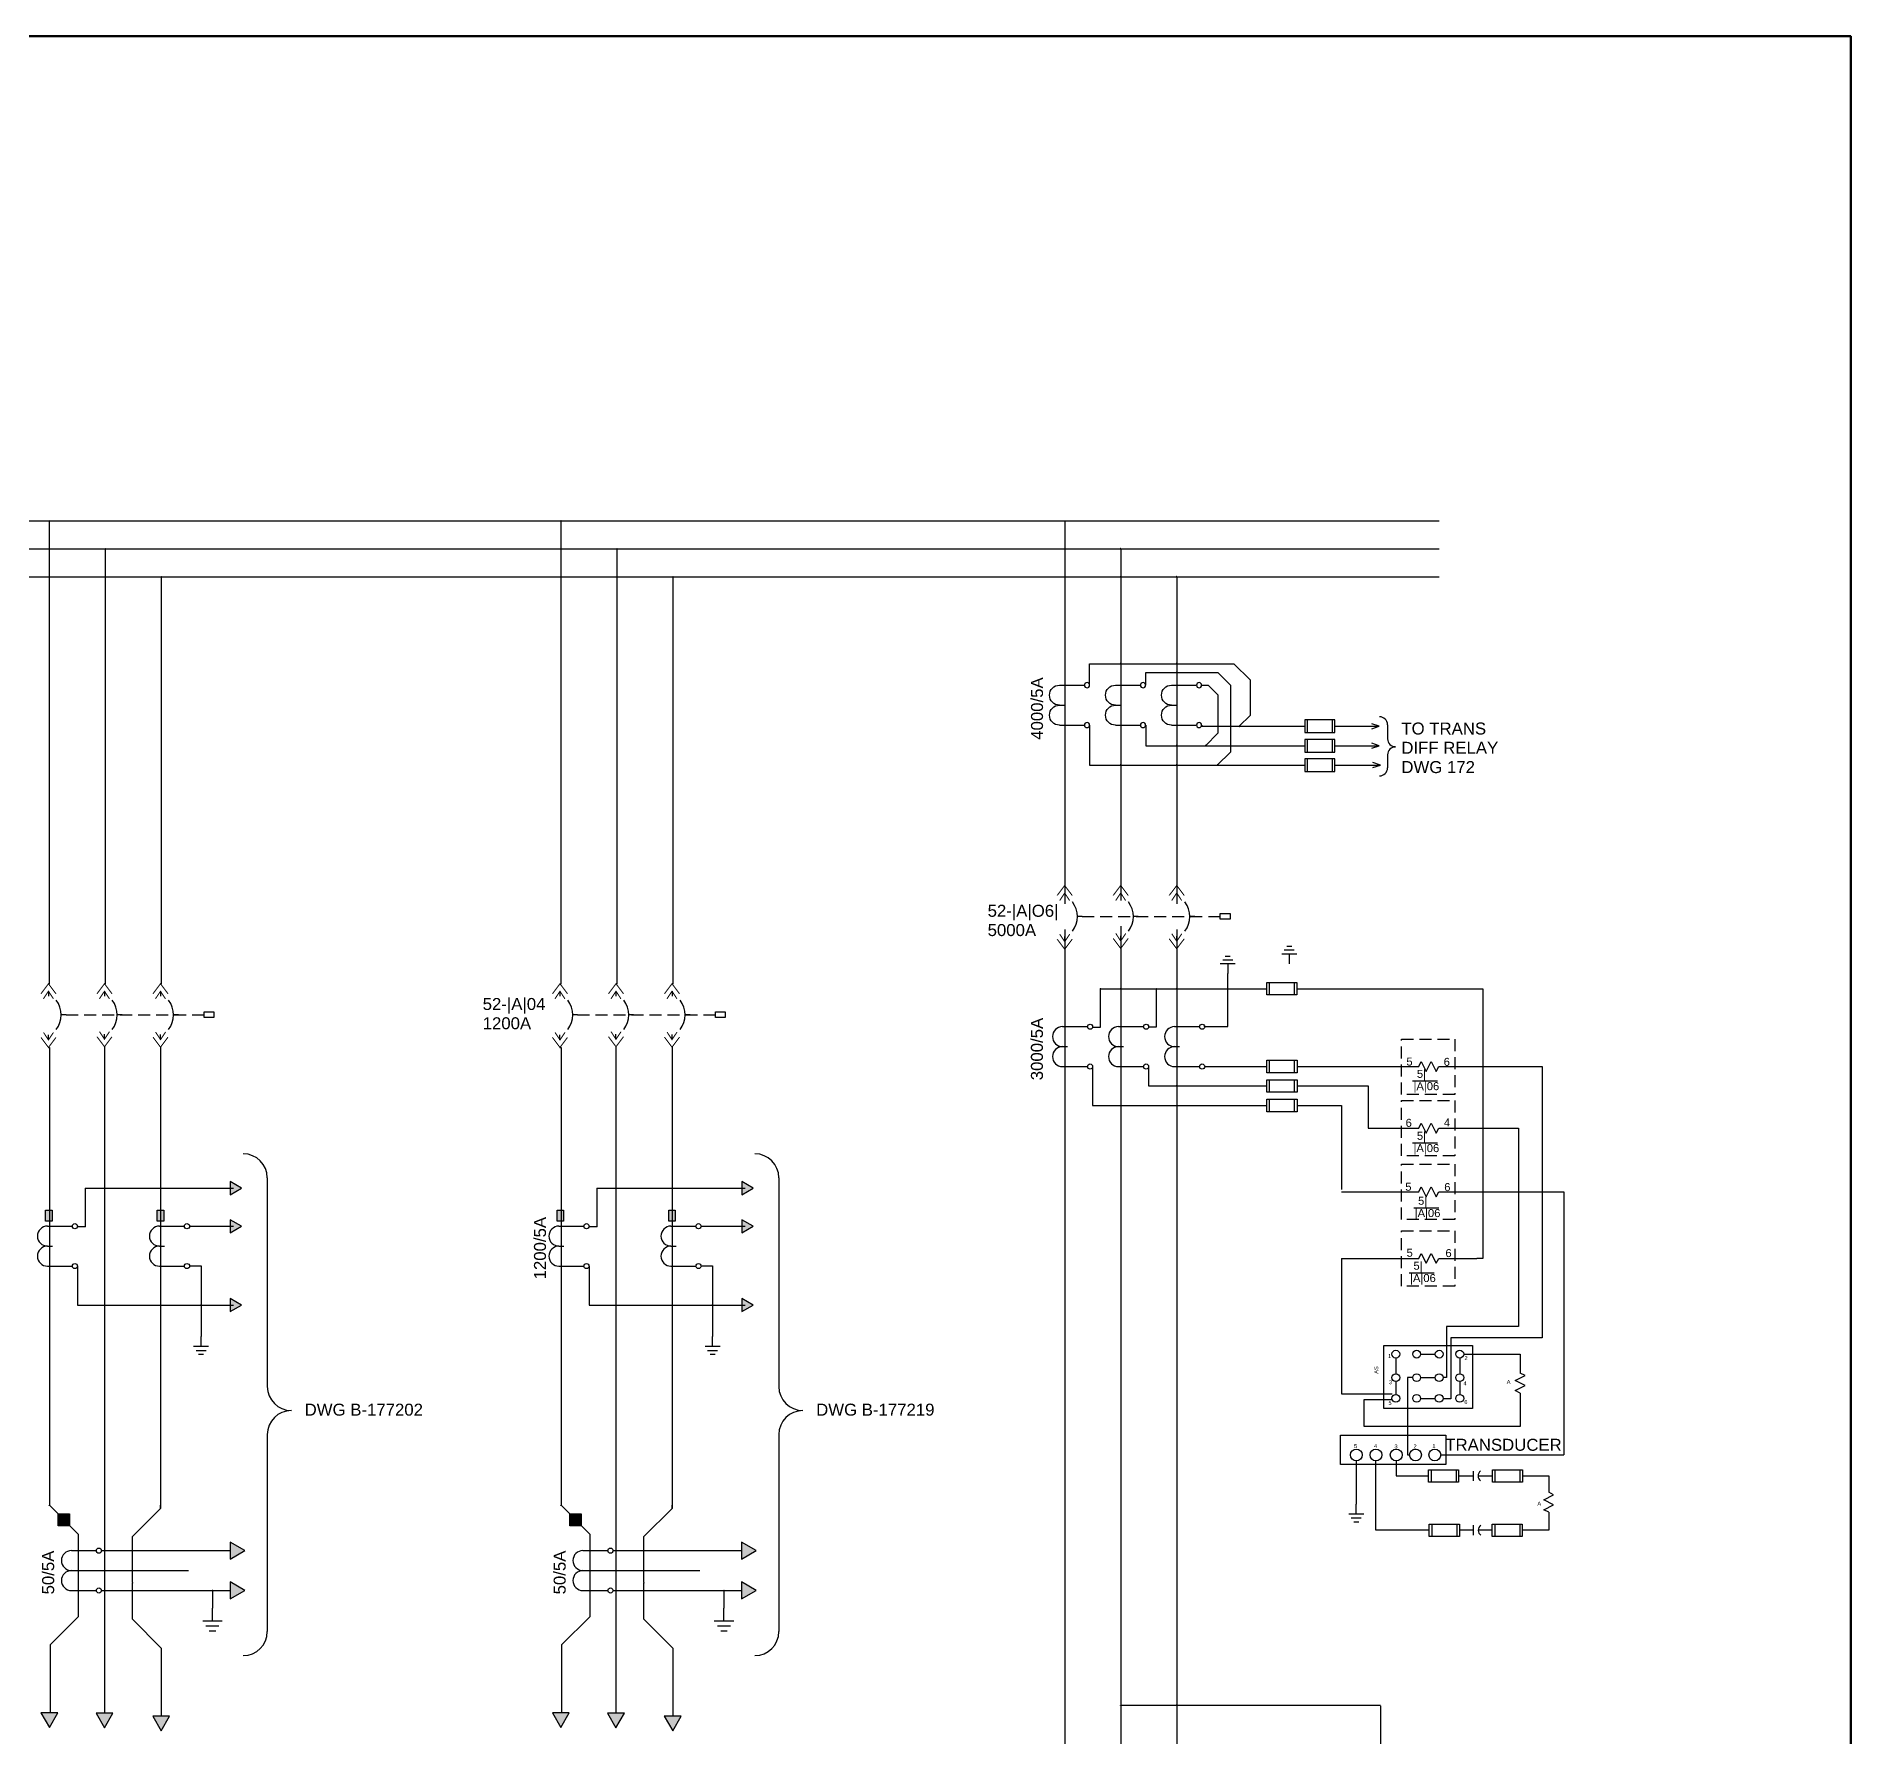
# Model space of a CAD drawing. Header units: millimetres. Extents: x -77 to 460, y -253 to 95.
# Drawn here: x 232.8 to 459.6, y -117.5 to 95.1 of the extents above; entities that cross this region are included whole.
import ezdxf
from ezdxf.enums import TextEntityAlignment as Align

# ---------------------------------------------------------------- set-up
doc = ezdxf.new("R2010")
doc.units = ezdxf.units.MM
doc.header["$LTSCALE"] = 6
doc.header["$MEASUREMENT"] = 0
doc.linetypes.add('HIDDEN', pattern=[0.375, 0.25, -0.125])
for name, color, linetype in [('HIDDEN', 7, 'HIDDEN'), ('SYMS', 7, 'Continuous'), ('WIRES', 7, 'Continuous')]:
    doc.layers.add(name, color=color, linetype=linetype)
doc.styles.get("Standard").update_dxf_attribs({"font": 'arial.ttf'})
doc.styles.add('WD', font='romans.shx')

# ---------------------------------------------------------------- blocks, each defined once
blk = doc.blocks.new('HC01PJ_1-')
blk.add_line((0.031, 0), (0.094, 0))
for points in [[(0.062, -0.094, 0.0125, 0.0125, 0), (-0.063, 0, 0.0125, 0.0125, 0), (0.062, 0.094, 0, 0, 0)], [(0.125, 0.062, 0.0125, 0.0125, 0), (0.031, 0, 0.0125, 0.0125, 0), (0.125, -0.063, 0, 0, 0)]]:
    blk.add_lwpolyline(points, format="xyseb")
at = {"style": 'WD', "width": 0.85}
for tag, p in [('INST', (-0.012, 0.467)), ('TAG1', (-0.01, 0.125)), ('LOC', (-0.012, 0.295)), ('DESC1', (-0.01, -0.344)), ('DESC2', (-0.01, -0.516)), ('DESC3', (-0.01, -0.687))]:
    blk.add_attdef(tag, text='', height=0.125, dxfattribs=at).set_placement(p, align=Align.CENTER)
at = {"style": 'WD', "flags": 9}
blk.add_attdef('WDTYPE', text='', height=0.01, dxfattribs=at).set_placement((-0.221, 0.075), align=Align.RIGHT)
at = {"style": 'WD'}
for tag, p, flags in [('X4TERMDESC01', (-0.094, 0.031), 1), ('X1TERMDESC02', (0.125, 0.031), 1), ('FAMILY', (0.206, 0.131), 9)]:
    blk.add_attdef(tag, p, '', height=0.01, dxfattribs=dict(at, flags=flags))
at = {"color": 7, "style": 'WD', "flags": 1}
for tag, p in [('X4TERM01', (-0.063, 0)), ('X1TERM02', (0.094, 0))]:
    blk.add_attdef(tag, p, '', height=0.0125, dxfattribs=at)
at = {"style": 'WD'}
for tag, p in [('X2LINK', (0, 0.094)), ('X8LINK', (0, -0.094))]:
    blk.add_attdef(tag, p, '', height=0.01, dxfattribs=at)
at = {"linetype": 'Continuous', "style": 'WD', "flags": 9}
for tag, p in [('ASSYCODE', (0.219, 0.062)), ('MFG', (0.228, 0.089)), ('CAT', (0.23, 0.108))]:
    blk.add_attdef(tag, text='', height=0.01, dxfattribs=at).set_placement(p, align=Align.CENTER)
at = {"linetype": 'Continuous', "style": 'WD', "flags": 8}
blk.add_attdef('TERM01', text='', height=0.125, dxfattribs=at).set_placement((-0.104, -0.031), align=Align.TOP_RIGHT)
blk.add_attdef('TERM02', text='', height=0.125, dxfattribs=at).set_placement((0.146, -0.031), align=Align.TOP_LEFT)
blk = doc.blocks.new('WDDOT')
for radius in [0.03, 0.0187, 0.00929]:
    blk.add_circle((0, 0), radius)
blk = doc.blocks.new('HXF1PT')
for p, q in [((-0.25, 0.344), (-0.25, 0.032)), ((0, 0.344), (0, 0.281)), ((0.25, 0.344), (0.25, 0.032))]:
    blk.add_line(p, q)
for centre in [(-0.249, 0), (0.249, 0)]:
    blk.add_circle(centre, 0.0322)
for centre in [(-0.125, 0.344), (0.125, 0.344)]:
    blk.add_arc(centre, 0.125, 0, 180)
at = {"style": 'WD', "width": 0.7}
for tag, p in [('INST', (-0.388, 0.577)), ('LOC', (-0.388, 0.408)), ('DESC1', (-0.388, 0.252)), ('DESC2', (-0.388, 0.095))]:
    blk.add_attdef(tag, text='', height=0.125, dxfattribs=at).set_placement(p, align=Align.RIGHT)
at = {"style": 'WD'}
blk.add_attdef('TYPE', text='', height=0.125, dxfattribs=at).set_placement((0, 0.125), align=Align.CENTER)
blk.add_attdef('TAG1', (0.368, 0.188), '', height=0.125, dxfattribs=at)
for tag, p, height, flags in [('X4TERM01', (-0.281, 0), 0.0125, 1), ('X1TERM02', (0.281, 0), 0.0125, 1), ('FAMILY', (0.304, 0.191), 0.01, 9), ('X8TERM01', (-0.249, -0.032), 0.0125, 1), ('X8TERM02', (0.249, -0.032), 0.0125, 1)]:
    blk.add_attdef(tag, p, '', height=height, dxfattribs=dict(at, flags=flags))
at = {"linetype": 'Continuous', "style": 'WD', "flags": 9}
for tag, p in [('ASSYCODE', (0.329, 0.119)), ('MFG', (0.327, 0.143)), ('CAT', (0.329, 0.162))]:
    blk.add_attdef(tag, text='', height=0.01, dxfattribs=at).set_placement(p, align=Align.CENTER)
at = {"style": 'WD', "width": 0.7}
blk.add_attdef('RATING1', (0.368, 0.031), '', height=0.125, dxfattribs=at)
at = {"linetype": 'Continuous', "style": 'WD', "flags": 8}
for tag, p in [('TERM01', (-0.188, -0.031)), ('TERM02', (0.328, -0.031))]:
    blk.add_attdef(tag, text='', height=0.125, dxfattribs=at).set_placement(p, align=Align.TOP_LEFT)
blk = doc.blocks.new('HT0_05')
blk.add_lwpolyline([(0.081, -0.063), (0, 0.078), (-0.081, -0.063)], close=True)
at = {"style": 'WD', "flags": 1}
for tag, p in [('X4TERM01', (-0.045, 0)), ('X2TERM01', (0, 0.078)), ('X1TERM01', (0.045, 0)), ('X8TERM01', (0, -0.063))]:
    blk.add_attdef(tag, p, '', height=0.01, dxfattribs=at)
blk = doc.blocks.new('VGND2')
for p, q in [((0, -0.125), (0, 0)), ((0.09375, -0.125), (-0.09375, -0.125)), ((-0.0625, -0.171875), (0.0625, -0.171875)), ((-0.03125, -0.21875), (0.03125, -0.21875))]:
    blk.add_line(p, q)
at = {"style": 'WD', "width": 0.8}
for tag, p in [('INST', (0.15625, 0.125)), ('LOC', (0.15625, -0.03125)), ('TAG1', (0.15625, -0.1875)), ('DESC1', (0.15625, -0.34375)), ('DESC2', (0.15625, -0.5))]:
    blk.add_attdef(tag, text='', height=0.125, dxfattribs=at).set_placement(p, align=Align.MIDDLE_LEFT)
at = {"style": 'WD', "flags": 1}
for tag in ['ASSYCODE', 'X2TERM01', 'CAT', 'FAMILY', 'MFG']:
    blk.add_attdef(tag, (0, 0), '', height=0.01, dxfattribs=at)
blk = doc.blocks.new('HFU0')
for p, q in [((-0.188, -0.078), (-0.188, 0.078)), ((-0.188, 0.078), (0.188, 0.078)), ((-0.156, 0.078), (-0.156, -0.078)), ((0.156, 0.078), (0.156, -0.078)), ((0.188, 0.078), (0.188, -0.078)), ((0.188, -0.078), (-0.188, -0.078))]:
    blk.add_line(p, q)
at = {"style": 'WD', "width": 0.7}
for tag, p in [('INST', (0, 0.328)), ('LOC', (0, 0.172)), ('DESC1', (0.007, -0.262)), ('DESC3', (0, -0.578)), ('DESC2', (0.007, -0.419))]:
    blk.add_attdef(tag, text='', height=0.125, dxfattribs=at).set_placement(p, align=Align.CENTER)
at = {"style": 'WD', "flags": 1}
for tag, p in [('X4TERM01', (-0.188, 0)), ('X1TERM02', (0.188, 0))]:
    blk.add_attdef(tag, p, '', height=0.01, dxfattribs=at)
at = {"style": 'WD', "width": 0.7}
blk.add_attdef('RATING1', text='', height=0.0938, dxfattribs=at).set_placement((0, 0), align=Align.MIDDLE_CENTER)
at = {"linetype": 'Continuous', "style": 'WD', "flags": 9}
for tag, p in [('ASSYCODE', (0.156, 0.118)), ('MFG', (0.156, 0.083)), ('CAT', (0.156, 0.102))]:
    blk.add_attdef(tag, text='', height=0.01, dxfattribs=at).set_placement(p, align=Align.CENTER)
at = {"linetype": 'Continuous', "style": 'WD', "width": 0.7, "flags": 8}
blk.add_attdef('TERM01', text='', height=0.1, dxfattribs=at).set_placement((-0.25, -0.016), align=Align.TOP_RIGHT)
blk.add_attdef('TERM02', text='', height=0.1, dxfattribs=at).set_placement((0.25, -0.016), align=Align.TOP_LEFT)
blk = doc.blocks.new('HGND2')
for p, q in [((0.125, 0), (0, 0)), ((0.125, 0.09375), (0.125, -0.09375)), ((0.171875, 0.0625), (0.171875, -0.0625)), ((0.21875, 0.03125), (0.21875, -0.03125))]:
    blk.add_line(p, q)
at = {"style": 'WD', "width": 0.8}
for tag, p in [('INST', (0.25, 0.3125)), ('TAG1', (0.25, 0)), ('LOC', (0.25, 0.15625)), ('DESC1', (0.25, -0.15625)), ('DESC2', (0.25, -0.3125))]:
    blk.add_attdef(tag, text='', height=0.125, dxfattribs=at).set_placement(p, align=Align.MIDDLE_LEFT)
at = {"style": 'WD', "flags": 1}
for tag in ['ASSYCODE', 'CAT', 'X4TERM01', 'MFG', 'FAMILY']:
    blk.add_attdef(tag, (0, 0), '', height=0.01, dxfattribs=at)
blk = doc.blocks.new('HRE1')
for p, q in [((-0.125, 0), (-0.094, 0.062)), ((-0.094, 0.062), (-0.031, -0.062)), ((-0.031, -0.062), (0.031, 0.062)), ((0.031, 0.062), (0.094, -0.062)), ((0.094, -0.062), (0.125, 0))]:
    blk.add_line(p, q)
at = {"style": 'WD'}
for tag, width, p in [('INST', 0.7, (0, 0.888)), ('DESC1', 0.7, (0, 0.562)), ('LOC', 0.7, (0, 0.719)), ('DESC2', 0.7, (0, 0.406)), ('RATING1', 0.9, (0.006, 0.094))]:
    blk.add_attdef(tag, text='', height=0.125, dxfattribs=dict(at, width=width)).set_placement(p, align=Align.CENTER)
blk.add_attdef('TAG1', text='', height=0.125, dxfattribs=at).set_placement((0, 0.25), align=Align.CENTER)
for tag, p, height, flags in [('X4TERM01', (-0.125, 0), 0.0125, 1), ('X1TERM02', (0.125, 0), 0.0125, 1), ('FAMILY', (0.205, 0.152), 0.01, 9)]:
    blk.add_attdef(tag, p, '', height=height, dxfattribs=dict(at, flags=flags))
at = {"linetype": 'Continuous', "style": 'WD', "flags": 9}
for tag, p in [('ASSYCODE', (0.219, 0.062)), ('MFG', (0.228, 0.089)), ('CAT', (0.23, 0.108))]:
    blk.add_attdef(tag, text='', height=0.01, dxfattribs=at).set_placement(p, align=Align.CENTER)
at = {"linetype": 'Continuous', "style": 'WD', "flags": 8}
blk.add_attdef('TERM01', text='', height=0.125, dxfattribs=at).set_placement((-0.219, -0.031), align=Align.TOP_RIGHT)
at = {"style": 'WD', "width": 0.9}
blk.add_attdef('RATING2', text='', height=0.125, dxfattribs=at).set_placement((0.006, -0.188), align=Align.TOP_CENTER)
at = {"linetype": 'Continuous', "style": 'WD', "flags": 8}
blk.add_attdef('TERM02', text='', height=0.125, dxfattribs=at).set_placement((0.219, -0.031), align=Align.TOP_LEFT)
blk = doc.blocks.new('VRE1')
for p, q in [((-0.062, 0.031), (0.062, 0.094)), ((0.062, -0.031), (-0.062, 0.031)), ((0.062, 0.094), (0, 0.125)), ((-0.062, -0.094), (0.062, -0.031)), ((0, -0.125), (-0.062, -0.094))]:
    blk.add_line(p, q)
at = {"style": 'WD'}
for tag, p, width in [('INST', (0.219, 0.488), 0.7), ('TAG1', (0.127, 0.162), 0.9), ('LOC', (0.219, 0.318), 0.7), ('RATING1', (0.125, 0.006), 0.7), ('RATING2', (0.125, -0.151), 0.7), ('DESC1', (0.129, -0.307), 0.7), ('DESC2', (0.129, -0.463), 0.7)]:
    blk.add_attdef(tag, p, '', height=0.125, dxfattribs=dict(at, width=width))
at = {"linetype": 'Continuous', "style": 'WD', "flags": 8}
blk.add_attdef('TERM01', text='', height=0.125, dxfattribs=at).set_placement((-0.055, 0.144), align=Align.RIGHT)
at = {"style": 'WD', "flags": 9}
blk.add_attdef('FAMILY', (-0.184, 0.08), '', height=0.01, rotation=90, dxfattribs=at)
at = {"linetype": 'Continuous', "style": 'WD', "flags": 9}
for tag, p in [('CAT', (-0.139, 0.105)), ('MFG', (-0.12, 0.103)), ('ASSYCODE', (-0.094, 0.094))]:
    blk.add_attdef(tag, text='', height=0.01, rotation=90, dxfattribs=at).set_placement(p, align=Align.CENTER)
at = {"color": 7, "style": 'WD', "flags": 1}
for tag, p in [('X2TERM01', (0, 0.125)), ('X8TERM02', (0, -0.125))]:
    blk.add_attdef(tag, p, '', height=0.0125, dxfattribs=at)
at = {"linetype": 'Continuous', "style": 'WD', "flags": 8}
blk.add_attdef('TERM02', text='', height=0.125, dxfattribs=at).set_placement((-0.041, -0.151), align=Align.TOP_RIGHT)
blk = doc.blocks.new('HCA1')
blk.add_line((-0.031, 0.062), (-0.031, -0.062))
blk.add_arc((0.109, 0), 0.0781, 126.8699, 233.1301)
at = {"style": 'WD'}
for tag, width, p in [('INST', 0.7, (0, 0.888)), ('DESC1', 0.7, (0, 0.562)), ('LOC', 0.7, (0, 0.719)), ('DESC2', 0.7, (0, 0.406)), ('RATING1', 0.9, (0.006, 0.094))]:
    blk.add_attdef(tag, text='', height=0.125, dxfattribs=dict(at, width=width)).set_placement(p, align=Align.CENTER)
blk.add_attdef('TAG1', text='', height=0.125, dxfattribs=at).set_placement((0, 0.25), align=Align.CENTER)
for tag, p, height, flags in [('X4TERM01', (-0.031, 0), 0.0125, 1), ('X1TERM02', (0.031, 0), 0.0125, 1), ('FAMILY', (0.205, 0.152), 0.01, 9)]:
    blk.add_attdef(tag, p, '', height=height, dxfattribs=dict(at, flags=flags))
at = {"linetype": 'Continuous', "style": 'WD', "flags": 9}
for tag, p in [('ASSYCODE', (0.219, 0.062)), ('MFG', (0.228, 0.089)), ('CAT', (0.23, 0.108))]:
    blk.add_attdef(tag, text='', height=0.01, dxfattribs=at).set_placement(p, align=Align.CENTER)
at = {"linetype": 'Continuous', "style": 'WD', "flags": 8}
blk.add_attdef('TERM01', text='', height=0.125, dxfattribs=at).set_placement((-0.094, -0.047), align=Align.TOP_RIGHT)
at = {"style": 'WD', "width": 0.9}
blk.add_attdef('RATING2', text='', height=0.125, dxfattribs=at).set_placement((0.006, -0.203), align=Align.TOP_CENTER)
at = {"linetype": 'Continuous', "style": 'WD', "flags": 8}
blk.add_attdef('TERM02', text='', height=0.125, dxfattribs=at).set_placement((0.094, -0.047), align=Align.TOP_LEFT)
blk = doc.blocks.new('HA1X3')
for p, q in [((0, 0), (0.09375, 0.03125)), ((0.09375, -0.03125), (0, 0))]:
    blk.add_line(p, q)
at = {"style": 'WD', "width": 0.9}
blk.add_attdef('DESC1', text='', height=0.125, dxfattribs=at).set_placement((-0.05, 0.0406), align=Align.RIGHT)
at = {"style": 'WD', "flags": 1}
blk.add_attdef('X1TERM01', (0, 0), '', height=0.01, dxfattribs=at)
at = {"style": 'WD', "width": 0.9}
blk.add_attdef('DESC2', text='', height=0.125, dxfattribs=at).set_placement((-0.05, -0.025), align=Align.TOP_RIGHT)

msp = doc.modelspace()

# ---------------------------------------------------------------- hatches: boundary and pattern name
h = msp.add_hatch(color=256)
h.dxf.hatch_style = 1
h.paths.add_polyline_path([(258.48, -53.65), (257.08, -52.84), (257.08, -54.46)])
h.paths.add_polyline_path([(258.48, -48.9), (257.08, -48.09), (257.08, -49.71)])
h.paths.add_polyline_path([(258.48, -63.5), (257.08, -62.69), (257.08, -64.31)])
h.paths.add_polyline_path([(234.81, -51.64), (234.48, -51.64), (234.48, -53.02), (234.81, -53.02)])
h.paths.add_polyline_path([(234.48, -51.64), (234.01, -51.64), (234.01, -53.02), (234.48, -53.02)])
h.paths.add_polyline_path([(248.76, -51.64), (248.36, -51.64), (248.36, -53.02), (248.76, -53.02)])
h.paths.add_polyline_path([(248.36, -51.64), (247.96, -51.64), (247.96, -53.02), (248.36, -53.02)])
h = msp.add_hatch(color=256)
h.dxf.hatch_style = 1
h.paths.add_polyline_path([(322.41, -53.65), (321, -52.84), (321, -54.46)])
h.paths.add_polyline_path([(322.41, -48.9), (321, -48.09), (321, -49.71)])
h.paths.add_polyline_path([(322.41, -63.5), (321, -62.69), (321, -64.31)])
h.paths.add_polyline_path([(298.73, -51.64), (298.41, -51.64), (298.41, -53.02), (298.73, -53.02)])
h.paths.add_polyline_path([(298.41, -51.64), (297.93, -51.64), (297.93, -53.02), (298.41, -53.02)])
h.paths.add_polyline_path([(312.68, -51.64), (312.28, -51.64), (312.28, -53.02), (312.68, -53.02)])
h.paths.add_polyline_path([(312.28, -51.64), (311.89, -51.64), (311.89, -53.02), (312.28, -53.02)])
h = msp.add_hatch(color=256)
h.dxf.hatch_style = 1
h.paths.add_polyline_path([(236.99, -89.58), (235.58, -89.58), (235.58, -89.63), (236.99, -91.04)])
h.paths.add_polyline_path([(235.58, -89.63), (235.58, -91.08), (236.99, -91.08), (236.99, -91.04)])
h = msp.add_hatch(color=256)
h.dxf.hatch_style = 1
h.paths.add_polyline_path([(300.91, -89.58), (299.5, -89.58), (299.5, -89.63), (300.91, -91.04)])
h.paths.add_polyline_path([(299.5, -89.63), (299.5, -91.08), (300.91, -91.08), (300.91, -91.04)])
h = msp.add_hatch(color=256)
h.dxf.hatch_style = 1
h.paths.add_polyline_path([(258.88, -99.17), (257.06, -98.11), (257.06, -100.23)])
h.paths.add_polyline_path([(257.06, -93.15), (257.06, -95.26), (258.88, -94.2)])
h = msp.add_hatch(color=256)
h.dxf.hatch_style = 1
h.paths.add_polyline_path([(322.81, -99.17), (320.98, -98.11), (320.98, -100.23)])
h.paths.add_polyline_path([(320.98, -93.15), (320.98, -95.26), (322.81, -94.2)])
h = msp.add_hatch(color=256)
h.dxf.hatch_style = 1
h.paths.add_polyline_path([(235.53, -114.49), (233.41, -114.49), (234.47, -116.32)])
h.paths.add_polyline_path([(242.42, -114.5), (240.31, -114.5), (241.36, -116.33)])
h.paths.add_polyline_path([(249.5, -114.9), (247.39, -114.9), (248.45, -116.72)])
h = msp.add_hatch(color=256)
h.dxf.hatch_style = 1
h.paths.add_polyline_path([(299.45, -114.49), (297.34, -114.49), (298.39, -116.32)])
h.paths.add_polyline_path([(306.34, -114.5), (304.23, -114.5), (305.28, -116.33)])
h.paths.add_polyline_path([(313.43, -114.9), (311.32, -114.9), (312.37, -116.72)])

# ---------------------------------------------------------------- linework, layer by layer
for p, q in [((382.06, 13.96), (382.06, 5.61)), ((384.51, 14.63), (384.51, 10.18)), ((380.49, 12.74), (380.49, 7.95)), ((395.09, 8.84), (400.66, 8.84)), ((401.69, 9.02), (401.69, 7.26)), ((395.09, 6.39), (400.66, 6.39)), ((401.69, 5.26), (401.69, 3.63)), ((395.09, 3.97), (400.81, 3.97)), ((363.55, -14.96), (362.95, -14.96)), ((370.55, -14.96), (369.95, -14.96)), ((377.6, -14.96), (376.99, -14.96)), ((397.22, -23.97), (413.62, -23.97)), ((413.62, -23.97), (413.62, -57.67)), ((236.56, -27.24), (235.96, -27.24)), ((243.56, -27.24), (242.96, -27.24)), ((250.61, -27.24), (250.01, -27.24)), ((300.48, -27.24), (299.88, -27.24)), ((307.48, -27.24), (306.88, -27.24)), ((314.53, -27.24), (313.93, -27.24)), ((364.84, -33.7), (364.84, -38.57)), ((371.84, -33.7), (371.84, -36.12)), ((390.39, -33.7), (396.1, -33.7)), ((412.86, -33.7), (421.01, -33.7)), ((421.01, -33.7), (421.01, -66.09)), ((371.84, -36.12), (378.84, -36.12)), ((390.39, -36.12), (395.95, -36.12)), ((395.95, -36.12), (399.26, -36.12)), ((404.82, -35.5), (407.95, -35.5)), ((364.84, -38.57), (378.84, -38.57)), ((390.39, -38.57), (395.95, -38.57)), ((412.86, -41.39), (418.07, -41.39)), ((418.07, -41.39), (418.07, -66.2)), ((404.82, -43.24), (407.95, -43.24)), ((261.71, -47.6), (261.71, -73.69)), ((325.63, -47.6), (325.63, -73.69)), ((241.45, -48.9), (241.55, -48.9)), ((248.45, -48.9), (248.55, -48.9)), ((305.38, -48.9), (305.48, -48.9)), ((312.38, -48.9), (312.48, -48.9)), ((412.86, -49.35), (423.72, -49.35)), ((423.72, -49.35), (423.72, -82.24)), ((404.98, -51.36), (408.1, -51.36)), ((238.99, -53.72), (237.99, -53.72)), ((251.99, -53.65), (257.48, -53.65)), ((302.91, -53.72), (301.91, -53.72)), ((315.91, -53.65), (321.41, -53.65)), ((237.99, -58.63), (237.99, -63.5)), ((301.92, -58.63), (301.92, -63.5)), ((413.62, -57.67), (412.86, -57.67)), ((404.4, -59.48), (407.52, -59.48)), ((237.99, -63.5), (251.99, -63.5)), ((301.92, -63.5), (315.92, -63.5)), ((418.07, -66.2), (409.06, -66.2)), ((409.06, -66.2), (409.06, -72.58)), ((421.01, -67.61), (409.6, -67.61)), ((409.6, -67.61), (409.6, -75.21)), ((421.01, -66.09), (421.01, -67.61)), ((402.73, -70.13), (402.73, -72.09)), ((405.82, -69.64), (407.66, -69.64)), ((410.72, -70.13), (410.72, -72.09)), ((402.73, -73.07), (402.73, -74.68)), ((404.84, -72.58), (404.18, -72.58)), ((404.18, -72.58), (404.18, -82.24)), ((405.82, -72.58), (407.66, -72.58)), ((409.06, -72.58), (408.64, -72.58)), ((410.72, -73.07), (410.72, -74.68)), ((405.82, -75.17), (407.66, -75.17)), ((409.6, -75.21), (408.64, -75.21)), ((261.71, -79.69), (261.71, -104.32)), ((325.63, -79.69), (325.63, -104.32)), ((404.18, -82.24), (404.45, -82.24)), ((408.33, -82.24), (423.72, -82.24)), ((241.36, -92.41), (241.36, -92.5)), ((305.28, -92.41), (305.28, -92.5)), ((244.85, -98.17), (244.85, -98.27)), ((308.77, -98.17), (308.77, -98.27)), ((234.57, -105.98), (234.57, -114.5)), ((248.45, -106.38), (248.45, -114.9)), ((298.49, -105.98), (298.49, -114.5)), ((312.37, -106.38), (312.37, -114.9)), ((389.4, -113.53), (400.8, -113.53))]:
    msp.add_line(p, q)
at = {"color": 5, "lineweight": 70}
msp.add_lwpolyline([(-76.5, 95.06), (459.57, 95.06), (459.57, -252.56), (-76.5, -252.56)], close=True, dxfattribs=at)
for points in [[(380.78, -14.57), (382.01, -14.57), (382.01, -15.27), (380.78, -15.27)], [(253.8, -26.85), (255.02, -26.85), (255.02, -27.55), (253.8, -27.55)], [(317.72, -26.85), (318.94, -26.85), (318.94, -27.55), (317.72, -27.55)], [(234.01, -51.64), (234.81, -51.64), (234.81, -53.02), (234.01, -53.02)], [(247.96, -51.64), (248.76, -51.64), (248.76, -53.02), (247.96, -53.02)], [(297.93, -51.64), (298.73, -51.64), (298.73, -53.02), (297.93, -53.02)], [(311.89, -51.64), (312.68, -51.64), (312.68, -53.02), (311.89, -53.02)], [(401.24, -68.56), (412.31, -68.56), (412.31, -76.42), (401.24, -76.42)], [(395.83, -79.77), (408.99, -79.77), (408.99, -83.45), (395.83, -83.45)], [(235.58, -89.58), (236.99, -89.58), (236.99, -91.08), (235.58, -91.08)], [(299.5, -89.58), (300.91, -89.58), (300.91, -91.08), (299.5, -91.08)]]:
    msp.add_lwpolyline(points, close=True)
for centre, radius in [((402.73, -69.64), 0.49), ((405.33, -69.64), 0.49), ((408.15, -69.64), 0.49), ((410.72, -69.64), 0.49), ((402.73, -72.58), 0.49), ((405.33, -72.58), 0.49), ((408.15, -72.58), 0.49), ((410.72, -72.58), 0.49), ((402.73, -75.17), 0.49), ((405.33, -75.17), 0.49), ((408.15, -75.17), 0.49), ((410.72, -75.17), 0.49), ((397.79, -82.24), 0.738), ((400.24, -82.24), 0.738), ((402.78, -82.24), 0.738), ((405.19, -82.24), 0.738), ((407.6, -82.24), 0.738)]:
    msp.add_circle(centre, radius)
for centre, radius, start, end in [((400.69, 9.02), 1, 0, 90), ((402.69, 7.26), 1, 180, 270), ((402.69, 5.26), 1, 90, 180), ((400.69, 3.63), 1, 270, 0), ((359.88, -14.96), 3.05, 323.1301, 36.8699), ((366.88, -14.96), 3.05, 323.1301, 36.8699), ((373.93, -14.96), 3.05, 323.1301, 36.8699), ((232.89, -27.24), 3.05, 323.1301, 36.8699), ((239.89, -27.24), 3.05, 323.1301, 36.8699), ((246.94, -27.24), 3.05, 323.1301, 36.8699), ((296.82, -27.24), 3.05, 323.1301, 36.8699), ((303.82, -27.24), 3.05, 323.1301, 36.8699), ((310.86, -27.24), 3.05, 323.1301, 36.8699), ((258.71, -47.6), 3, 0, 90), ((322.63, -47.6), 3, 0, 90), ((264.71, -73.69), 3, 180, 270), ((328.63, -73.69), 3, 180, 270), ((264.71, -79.69), 3, 90, 180), ((328.63, -79.69), 3, 90, 180), ((258.71, -104.32), 3, 270, 0), ((322.63, -104.32), 3, 270, 0)]:
    msp.add_arc(centre, radius, start, end)
at = {"layer": 'HIDDEN'}
for p, q in [((363.55, -14.96), (380.78, -14.96)), ((236.56, -27.24), (253.8, -27.24)), ((300.48, -27.24), (317.72, -27.24)), ((395.95, -47.57), (395.95, -49.35))]:
    msp.add_line(p, q, dxfattribs=at)
for points in [[(403.43, -30.26), (410.11, -30.26), (410.11, -37.18), (403.43, -37.18)], [(403.43, -37.95), (410.11, -37.95), (410.11, -44.87), (403.43, -44.87)], [(403.43, -45.91), (410.11, -45.91), (410.11, -52.83), (403.43, -52.83)], [(403.43, -54.23), (410.11, -54.23), (410.11, -61.15), (403.43, -61.15)]]:
    msp.add_lwpolyline(points, close=True, dxfattribs=at)
at = {"layer": 'WIRES'}
for p, q in [((159.5, 34.5), (250.5, 34.5)), ((234.48, 31.05), (234.48, 34.5)), ((250.5, 34.5), (329.32, 34.5)), ((298.41, 31.05), (298.41, 34.5)), ((329.32, 34.49), (408.14, 34.49)), ((361.35, 34.5), (361.35, 31.05)), ((159.5, 31), (250.5, 31)), ((234.48, 27.55), (234.48, 30.95)), ((241.48, 27.55), (241.48, 31)), ((250.5, 31), (329.32, 31)), ((298.41, 27.55), (298.41, 30.95)), ((305.41, 27.55), (305.41, 31)), ((329.32, 30.99), (408.14, 30.99)), ((361.35, 30.95), (361.35, 27.55)), ((368.35, 30.95), (368.35, 27.55)), ((159.5, 27.5), (250.5, 27.5)), ((234.48, -23.36), (234.48, 27.45)), ((241.48, -23.36), (241.48, 27.45)), ((248.48, -23.36), (248.48, 27.5)), ((250.5, 27.5), (329.32, 27.5)), ((298.41, -23.36), (298.41, 27.45)), ((305.41, -23.36), (305.41, 27.45)), ((312.41, -23.36), (312.41, 27.5)), ((329.32, 27.49), (408.14, 27.49)), ((361.35, 27.45), (361.35, -13.36)), ((368.35, 27.45), (368.35, -12.94)), ((375.35, 27.45), (375.35, -13.36)), ((364.47, 13.96), (364.47, 16.64)), ((364.47, 16.64), (368.28, 16.64)), ((368.38, 16.64), (375.28, 16.64)), ((375.38, 16.64), (382.5, 16.64)), ((382.5, 16.64), (384.51, 14.63)), ((371.47, 13.96), (371.47, 15.53)), ((371.47, 15.53), (375.28, 15.53)), ((375.38, 15.53), (380.49, 15.53)), ((378.47, 13.97), (379.27, 13.97)), ((379.27, 13.97), (380.49, 12.74)), ((380.49, 15.53), (382.06, 13.96)), ((384.51, 10.18), (383.17, 8.84)), ((364.47, 8.98), (364.47, 3.97)), ((371.47, 8.98), (371.47, 6.39)), ((378.47, 8.98), (378.47, 8.84)), ((378.47, 8.84), (391.34, 8.84)), ((380.49, 7.95), (378.93, 6.39)), ((371.47, 6.39), (375.28, 6.39)), ((375.38, 6.39), (391.34, 6.39)), ((382.06, 5.61), (380.42, 3.97)), ((364.47, 3.97), (368.28, 3.97)), ((368.38, 3.97), (375.28, 3.97)), ((375.38, 3.97), (391.34, 3.97)), ((361.35, -16.56), (361.35, -70)), ((368.35, -16.15), (368.35, -70)), ((375.35, -16.56), (375.35, -70)), ((381.72, -28.68), (381.72, -22.07)), ((234.36, -23.36), (234.48, -23.36)), ((241.36, -23.36), (241.48, -23.36)), ((248.36, -23.36), (248.48, -23.36)), ((298.28, -23.36), (298.41, -23.36)), ((305.28, -23.36), (305.41, -23.36)), ((312.28, -23.36), (312.41, -23.36)), ((365.8, -23.97), (368.3, -23.97)), ((365.83, -28.79), (365.83, -23.97)), ((368.4, -23.97), (375.3, -23.97)), ((372.84, -28.72), (372.84, -23.97)), ((375.4, -23.97), (384.33, -23.97)), ((384.33, -23.97), (386.61, -23.97)), ((390.36, -23.97), (397.22, -23.97)), ((364.84, -28.72), (364.84, -28.79)), ((364.84, -28.79), (365.83, -28.79)), ((371.84, -28.72), (372.84, -28.72)), ((378.84, -28.72), (378.84, -28.68)), ((378.84, -28.68), (381.72, -28.68)), ((234.36, -31.3), (234.48, -31.3)), ((234.48, -31.3), (234.48, -88.56)), ((241.36, -31.22), (241.36, -92.41)), ((248.36, -31.26), (248.36, -88.93)), ((298.28, -31.3), (298.41, -31.3)), ((298.41, -31.3), (298.41, -88.56)), ((305.28, -31.22), (305.28, -92.41)), ((312.28, -31.26), (312.28, -88.93)), ((378.84, -33.7), (386.64, -33.7)), ((396.1, -33.7), (405.6, -33.7)), ((408.1, -33.7), (412.86, -33.7)), ((378.84, -36.12), (386.64, -36.12)), ((399.26, -36.12), (399.26, -41.39)), ((378.84, -38.57), (386.64, -38.57)), ((395.95, -38.57), (395.95, -47.57)), ((399.26, -41.39), (405.6, -41.39)), ((408.1, -41.39), (412.86, -41.39)), ((238.96, -48.9), (241.45, -48.9)), ((238.99, -53.72), (238.99, -48.9)), ((241.55, -48.9), (248.45, -48.9)), ((248.55, -48.9), (257.48, -48.9)), ((302.88, -48.9), (305.38, -48.9)), ((302.91, -53.72), (302.91, -48.9)), ((305.48, -48.9), (312.38, -48.9)), ((312.48, -48.9), (321.41, -48.9)), ((395.95, -49.35), (405.6, -49.35)), ((408.1, -49.35), (412.86, -49.35)), ((251.99, -58.61), (253.43, -58.61)), ((253.43, -58.61), (253.43, -63.45)), ((315.91, -58.61), (317.35, -58.61)), ((317.35, -58.61), (317.35, -63.45)), ((395.95, -57.67), (405.6, -57.67)), ((395.95, -57.67), (395.95, -74.61)), ((408.1, -57.67), (412.86, -57.67)), ((251.99, -63.5), (257.48, -63.5)), ((253.43, -63.55), (253.43, -67.45)), ((315.92, -63.5), (321.41, -63.5)), ((317.35, -63.55), (317.35, -67.45)), ((361.35, -70), (361.35, -174.5)), ((368.35, -70), (368.35, -174.5)), ((375.35, -70), (375.35, -174.5)), ((411.21, -69.64), (418.27, -69.64)), ((418.27, -69.64), (418.27, -72.01)), ((395.95, -74.61), (402.28, -74.61)), ((418.27, -74.51), (418.27, -78.69)), ((398.77, -78.69), (398.77, -75.32)), ((398.77, -75.32), (402.33, -75.32)), ((418.27, -78.69), (398.77, -78.69)), ((397.79, -82.98), (397.79, -88.4)), ((400.25, -91.65), (400.25, -82.95)), ((402.78, -82.98), (402.78, -84.87)), ((402.78, -84.87), (406.81, -84.87)), ((410.56, -84.87), (412.37, -84.87)), ((413, -84.87), (414.81, -84.87)), ((418.56, -84.87), (421.83, -84.87)), ((421.83, -84.87), (421.83, -86.91)), ((234.48, -88.53), (238.08, -92.13)), ((244.85, -92.44), (248.36, -88.93)), ((248.36, -88.93), (248.36, -88.53)), ((298.41, -88.53), (302.01, -92.13)), ((308.77, -92.44), (312.28, -88.93)), ((312.28, -88.93), (312.28, -88.53)), ((421.83, -89.41), (421.83, -91.65)), ((238.08, -92.13), (238.08, -96.64)), ((241.36, -92.5), (241.36, -114.5)), ((244.85, -98.17), (244.85, -92.44)), ((302.01, -92.13), (302.01, -96.64)), ((305.28, -92.5), (305.28, -114.5)), ((308.77, -98.17), (308.77, -92.44)), ((406.92, -91.65), (400.25, -91.65)), ((412.41, -91.65), (410.67, -91.65)), ((414.77, -91.65), (413.03, -91.65)), ((421.83, -91.65), (418.52, -91.65)), ((240.99, -94.2), (241.31, -94.2)), ((241.41, -94.2), (244.8, -94.2)), ((244.9, -94.2), (257.06, -94.2)), ((304.92, -94.2), (305.23, -94.2)), ((305.33, -94.2), (308.72, -94.2)), ((308.82, -94.2), (320.98, -94.2)), ((237.55, -96.69), (251.84, -96.69)), ((238.08, -96.74), (238.08, -102.47)), ((301.47, -96.69), (315.76, -96.69)), ((302.01, -96.74), (302.01, -102.47)), ((240.99, -99.17), (241.31, -99.17)), ((241.41, -99.17), (244.8, -99.17)), ((244.85, -102.78), (244.85, -98.27)), ((244.9, -99.17), (257.06, -99.17)), ((254.85, -99.17), (254.85, -101.37)), ((304.92, -99.17), (305.23, -99.17)), ((305.33, -99.17), (308.72, -99.17)), ((308.77, -102.78), (308.77, -98.27)), ((308.82, -99.17), (320.98, -99.17)), ((318.77, -99.17), (318.77, -101.37)), ((238.08, -102.47), (234.57, -105.98)), ((248.45, -106.38), (244.85, -102.78)), ((302.01, -102.47), (298.49, -105.98)), ((312.37, -106.38), (308.77, -102.78)), ((368.35, -113.53), (375.3, -113.53)), ((375.4, -113.53), (389.4, -113.53)), ((400.82, -113.58), (400.82, -133.74))]:
    msp.add_line(p, q, dxfattribs=at)
for centre, start, end in [((234.48, 31), 90, 270), ((298.41, 31), 90, 270), ((368.35, 31), 90, 270), ((234.48, 27.5), 90, 270), ((241.48, 27.5), 90, 270), ((298.41, 27.5), 90, 270), ((305.41, 27.5), 90, 270), ((368.35, 27.5), 90, 270), ((375.35, 27.5), 90, 270), ((368.33, 16.64), 0, 180), ((375.33, 16.64), 0, 180), ((375.33, 15.53), 0, 180), ((375.33, 6.39), 0, 180), ((368.33, 3.97), 0, 180), ((375.33, 3.97), 0, 180), ((368.35, -23.97), 0, 180), ((375.35, -23.97), 0, 180), ((381.72, -23.97), 0, 180), ((375.35, -36.12), 0, 180), ((253.43, -63.5), 90, 270), ((317.35, -63.5), 90, 270), ((241.36, -94.2), 0, 180), ((244.85, -94.2), 0, 180), ((305.28, -94.2), 0, 180), ((308.77, -94.2), 0, 180), ((238.08, -96.69), 90, 270), ((302.01, -96.69), 90, 270), ((241.36, -99.17), 0, 180), ((244.85, -99.17), 0, 180), ((305.28, -99.17), 0, 180), ((308.77, -99.17), 0, 180), ((375.35, -113.53), 0, 180)]:
    msp.add_arc(centre, 0.05, start, end, dxfattribs=at)

# ---------------------------------------------------------------- block references
at = {"layer": 'SYMS'}
for p in [(234.48, 34.5), (298.41, 34.5), (241.48, 31), (305.41, 31), (248.48, 27.5), (312.41, 27.5), (365.83, -23.97), (372.84, -23.97), (234.48, -88.53), (298.41, -88.53), (254.85, -99.17), (318.77, -99.17), (368.35, -113.53)]:
    msp.add_blockref('WDDOT', p, dxfattribs=at)
for name, p, xscale, yscale, zscale, rotation in [('HXF1PT', (364.14, 11.47), -10, 10, 10, 90), ('HXF1PT', (371.14, 11.47), -10, 10, 10, 90), ('HXF1PT', (378.14, 11.47), -10, 10, 10, 90), ('HC01PJ_1-', (361.35, -11.7), 10, 10, 10, 270), ('HC01PJ_1-', (368.35, -11.7), 10, 10, 10, 270), ('HC01PJ_1-', (375.35, -11.7), 10, 10, 10, 270), ('HC01PJ_1-', (361.35, -18.4), 10, 10, 10, 89.99999999999999), ('HC01PJ_1-', (368.35, -18.31), 10, 10, 10, 89.99999999999999), ('HC01PJ_1-', (375.35, -18.35), 10, 10, 10, 89.99999999999999), ('HGND2', (381.72, -22.07), 10, 10, 10, 90), ('HGND2', (389.41, -20.85), 10, 10, 10, 90), ('HC01PJ_1-', (234.36, -23.98), 10, 10, 10, 270), ('HC01PJ_1-', (241.36, -23.98), 10, 10, 10, 270), ('HC01PJ_1-', (248.36, -23.98), 10, 10, 10, 270), ('HC01PJ_1-', (298.28, -23.98), 10, 10, 10, 270), ('HC01PJ_1-', (305.28, -23.98), 10, 10, 10, 270), ('HC01PJ_1-', (312.28, -23.98), 10, 10, 10, 270), ('HC01PJ_1-', (234.36, -30.68), 10, 10, 10, 89.99999999999999), ('HC01PJ_1-', (241.36, -30.59), 10, 10, 10, 89.99999999999999), ('HC01PJ_1-', (248.36, -30.64), 10, 10, 10, 89.99999999999999), ('HC01PJ_1-', (298.28, -30.68), 10, 10, 10, 89.99999999999999), ('HC01PJ_1-', (305.28, -30.59), 10, 10, 10, 89.99999999999999), ('HC01PJ_1-', (312.28, -30.64), 10, 10, 10, 89.99999999999999), ('HXF1PT', (364.52, -31.21), 10, 10, 10, 89.99999999999999), ('HXF1PT', (371.52, -31.21), 10, 10, 10, 89.99999999999999), ('HXF1PT', (378.52, -31.21), 10, 10, 10, 89.99999999999999), ('HFU0', (388.51, -33.7), 10, 10, 10, 180), ('HFU0', (388.51, -36.12), 10, 10, 10, 180), ('HFU0', (388.51, -38.57), 10, 10, 10, 180), ('HT0_05', (257.47, -48.76), 10, 10, 10, 29.99999999999999), ('HT0_05', (321.39, -48.76), 10, 10, 10, 29.99999999999999), ('HXF1PT', (237.67, -56.14), 10, 10, 10, 89.99999999999999), ('HXF1PT', (251.67, -56.14), 10, 10, 10, 89.99999999999999), ('HT0_05', (257.47, -53.51), 10, 10, 10, 29.99999999999999), ('HXF1PT', (301.59, -56.14), 10, 10, 10, 89.99999999999999), ('HXF1PT', (315.59, -56.14), 10, 10, 10, 89.99999999999999), ('HT0_05', (321.39, -53.51), 10, 10, 10, 29.99999999999999), ('HT0_05', (257.47, -63.36), 10, 10, 10, 29.99999999999999), ('HT0_05', (321.39, -63.36), 10, 10, 10, 29.99999999999999), ('HXF1PT', (240.67, -96.69), 10, 10, 10, 89.99999999999999), ('HT0_05', (257.87, -94.2), 13, 13, 13, 270), ('HXF1PT', (304.59, -96.69), 10, 10, 10, 89.99999999999999), ('HT0_05', (321.79, -94.2), 13, 13, 13, 270), ('HT0_05', (257.87, -99.17), 13, 13, 13, 270), ('HT0_05', (321.79, -99.17), 13, 13, 13, 270), ('HT0_05', (234.47, -115.3), 13, 13, 13, 180), ('HT0_05', (241.36, -115.31), 13, 13, 13, 180), ('HT0_05', (248.45, -115.71), 13, 13, 13, 180), ('HT0_05', (298.39, -115.3), 13, 13, 13, 180), ('HT0_05', (305.28, -115.31), 13, 13, 13, 180), ('HT0_05', (312.37, -115.71), 13, 13, 13, 180)]:
    msp.add_blockref(name, p, dxfattribs=dict(at, xscale=xscale, yscale=yscale, zscale=zscale, rotation=rotation))
for name, p, xscale, yscale, zscale in [('HFU0', (393.22, 8.84), -10, 10, 10), ('HA1X3', (400.66, 8.84), -10, 10, 10), ('HFU0', (393.22, 6.39), -10, 10, 10), ('HFU0', (393.22, 3.97), -10, 10, 10), ('HA1X3', (400.66, 6.39), -10, 10, 10), ('HA1X3', (400.81, 3.97), -10, 10, 10), ('HFU0', (388.48, -23.97), 10, 10, 10), ('HRE1', (406.85, -33.7), 10, 10, 10), ('HRE1', (406.85, -41.39), 10, 10, 10), ('HRE1', (406.85, -49.35), 10, 10, 10), ('HRE1', (406.85, -57.67), 10, 10, 10), ('VGND2', (253.43, -67.45), 10, 10, 10), ('VGND2', (317.35, -67.45), 10, 10, 10), ('VRE1', (418.27, -73.26), 10, 10, 10), ('HFU0', (408.69, -84.87), 10, 10, 10), ('HCA1', (412.69, -84.87), 10, 10, 10), ('HFU0', (416.68, -84.87), 10, 10, 10), ('VGND2', (397.79, -88.4), 10, 10, 10), ('VRE1', (421.83, -88.16), 10, 10, 10), ('HFU0', (408.79, -91.65), 10, 10, 10), ('HCA1', (412.72, -91.65), 10, 10, 10), ('HFU0', (416.65, -91.65), 10, 10, 10), ('VGND2', (254.85, -101.37), 13, 13, 13), ('VGND2', (318.77, -101.37), 13, 13, 13)]:
    msp.add_blockref(name, p, dxfattribs=dict(at, xscale=xscale, yscale=yscale, zscale=zscale))
at = {"layer": 'SYMS', "xscale": -1}
for p in [(383.17, 8.84), (378.93, 6.39), (380.42, 3.97)]:
    msp.add_blockref('WDDOT', p, dxfattribs=at)

# ---------------------------------------------------------------- texts
for s, height, p in [('4000/5A', 1.5, (358.64, 7.14)), ('3000/5A', 1.5, (358.63, -35.41)), ('1200/5A', 1.5, (296.53, -60.3)), ('AS', 0.5, (400.53, -72.09)), ('50/5A', 1.5, (235.07, -99.67)), ('50/5A', 1.5, (298.99, -99.67))]:
    msp.add_text(s, height=height, rotation=90).set_placement(p)
for s, height, p in [('TO TRANS', 1.5, (403.42, 7.8)), ('DIFF RELAY', 1.5, (403.42, 5.39)), ('DWG 172', 1.5, (403.42, 2.98)), ('52-|A|O6|', 1.5, (351.72, -14.98)), ('5000A', 1.5, (351.72, -17.39)), ('52-|A|04', 1.5, (288.62, -26.63)), ('1200A', 1.5, (288.62, -29.04)), ('5', 1, (404.05, -33.58)), ('6', 1, (408.71, -33.61)), ('|A|06', 1, (404.94, -36.65)), ('5|', 1, (405.36, -35.11)), ('6', 1, (403.95, -41.23)), ('4', 1, (408.74, -41.19)), ('5|', 1, (405.36, -42.85)), ('|A|06', 1, (404.94, -44.39)), ('5', 1, (403.91, -49.22)), ('6', 1, (408.78, -49.26)), ('|A|06', 1, (405.09, -52.51)), ('5|', 1, (405.51, -50.97)), ('5', 1, (404.07, -57.47)), ('6', 1, (408.93, -57.51)), ('5|', 1, (404.93, -59.09)), ('|A|06', 1, (404.51, -60.63)), ('1', 0.5, (401.76, -70.14)), ('2', 0.5, (411.31, -70.38)), ('3', 0.5, (401.87, -73.4)), ('4', 0.5, (411.19, -73.53)), ('A', 0.5, (416.59, -73.36)), ('DWG B-177202', 1.5, (266.37, -77.33)), ('DWG B-177219', 1.5, (330.29, -77.33)), ('5', 0.5, (401.81, -75.99)), ('6', 0.5, (411.29, -75.88)), ('5', 0.5, (397.51, -81.38)), ('4', 0.5, (399.99, -81.38)), ('3', 0.5, (402.56, -81.42)), ('2', 0.5, (404.94, -81.42)), ('1', 0.5, (407.3, -81.38)), ('TRANSDUCER', 1.5, (408.91, -81.72)), ('A', 0.5, (420.42, -88.57))]:
    msp.add_text(s, height=height).set_placement(p)

doc.saveas('drawing.dxf')
